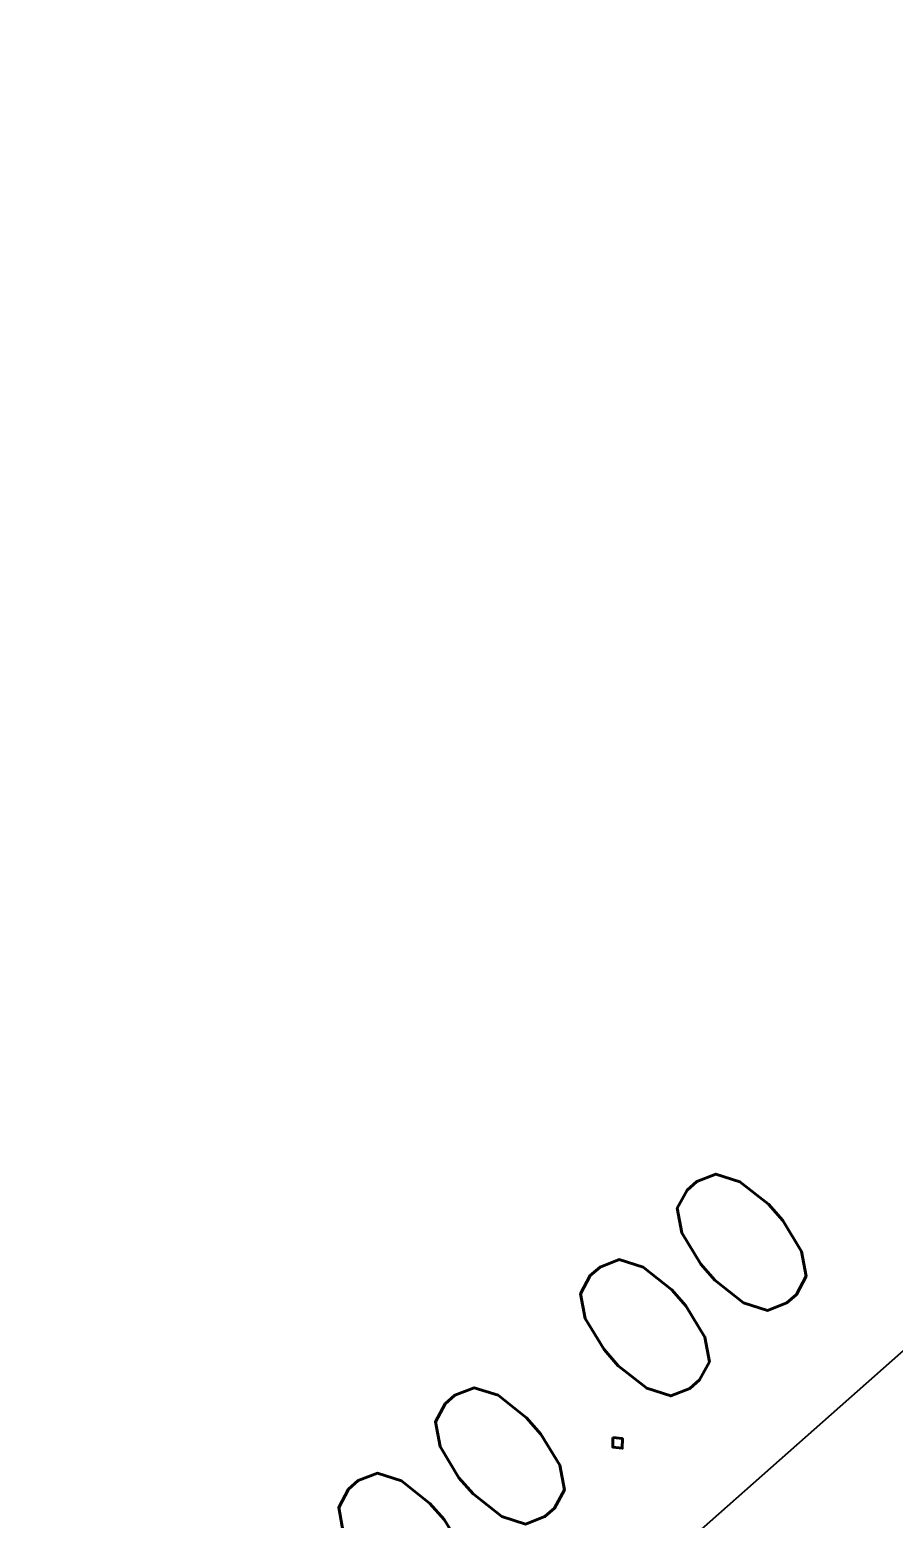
# Model space of a CAD drawing. Header units: millimetres. Extents: x 272118 to 273910, y 9581933 to 9583029.
# Drawn here: x 273287.04 to 273304.25, y 9582507.44 to 9582537.09 of the extents above; entities that cross this region are included whole.
import ezdxf

# ---------------------------------------------------------------- set-up
doc = ezdxf.new("R2010")
doc.units = ezdxf.units.MM
doc.header["$PDMODE"] = 35
doc.layers.add('ARQ-COTAS', color=30, linetype='Continuous')
doc.layers.add('TERRENO', color=6, linetype='Continuous')
doc.styles.add('Romans_Anot', font='romans.shx')
doc.dimstyles.new('Escala 1-100', dxfattribs={"dimscale": 10, "dimtxt": 0.2, "dimasz": 0.15, "dimexe": 0.1, "dimexo": 0.2, "dimgap": 0.15, "dimtad": 1, "dimzin": 4, "dimdsep": 46, "dimtxsty": 'Romans_Anot', "dimblk": 'OBLIQUE', "dimcen": 0.25, "dimclrd": 256, "dimclre": 256, "dimclrt": 2, "dimaunit": 1, "dimadec": 3, "dimazin": 0, "dimtfac": 1, "dimtix": 1, "dimtmove": 2, "dimatfit": 3, "dimfxl": 0, "dimlwd": -1, "dimlwe": -1, "dimarcsym": 0})
doc.dimstyles.new('Escala 1-1000', dxfattribs={"dimscale": 15, "dimtxt": 0.2, "dimasz": 0.15, "dimexe": 0.1, "dimexo": 0.2, "dimgap": 0.15, "dimtad": 1, "dimzin": 4, "dimdsep": 46, "dimtxsty": 'Romans_Anot', "dimblk": 'OBLIQUE', "dimcen": 0.25, "dimse1": 1, "dimse2": 1, "dimsd1": 1, "dimsd2": 1, "dimclrd": 256, "dimclre": 256, "dimclrt": 2, "dimaunit": 1, "dimadec": 3, "dimazin": 0, "dimtfac": 1, "dimtix": 1, "dimtmove": 2, "dimatfit": 3, "dimfxl": 0, "dimlwd": -1, "dimlwe": -1, "dimarcsym": 0})

# ---------------------------------------------------------------- blocks, each defined once
blk = doc.blocks.new('*D37')
at = {"layer": 'Defpoints', "color": 0, "transparency": 16777216}
for p in [(273336.851, 9582539.395), (273336.851, 9582539.395), (273261.895, 9582473.2)]:
    blk.add_point(p, dxfattribs=at)
at = {"layer": 'ARQ-COTAS', "color": 2, "transparency": 16777216, "insert": (273296.891, 9582509.108), "char_height": 3, "attachment_point": 5, "rotation": 41.4483, "style": 'Romans_Anot'}
blk.add_mtext('100.00', dxfattribs=at)
blk = doc.blocks.new('_Oblique')
at = {"color": 0, "linetype": 'ByBlock', "lineweight": -2}
blk.add_line((-0.5, -0.5), (0.5, 0.5), dxfattribs=at)
blk = doc.blocks.new('*D39')
at = {"layer": 'ARQ-COTAS', "transparency": 16777216}
for p, q in [((273271.59, 9582511.262), (273269.874, 9582507.933)), ((273270.332, 9582508.822), (273292.122, 9582497.595)), ((273293.38, 9582500.036), (273291.664, 9582496.706))]:
    blk.add_line(p, q, dxfattribs=at)
at = {"layer": 'Defpoints', "color": 0, "transparency": 16777216}
for p in [(273272.506, 9582513.04), (273294.296, 9582501.813), (273292.122, 9582497.595)]:
    blk.add_point(p, dxfattribs=at)
at = {"layer": 'ARQ-COTAS', "transparency": 16777216, "xscale": 1.5, "yscale": 1.5, "zscale": 1.5}
for p, rotation in [((273270.332, 9582508.822), 152.7420631240828), ((273292.122, 9582497.595), 332.7420631240828)]:
    blk.add_blockref('_Oblique', p, dxfattribs=dict(at, rotation=rotation))
at = {"layer": 'ARQ-COTAS', "color": 2, "transparency": 16777216, "insert": (273282.372, 9582505.431), "char_height": 2, "attachment_point": 5, "rotation": 332.7421, "style": 'Romans_Anot'}
blk.add_mtext('24.51', dxfattribs=at)

msp = doc.modelspace()

# ---------------------------------------------------------------- linework, layer by layer
at = {"layer": 'TERRENO'}
msp.add_line((273261.895, 9582473.2), (273336.851, 9582539.395), dxfattribs=at)

# ---------------------------------------------------------------- dimensions: what is measured, and where the dimension line sits
at = {"layer": 'ARQ-COTAS'}
for p1, p2, distance, dimstyle, picture, middle in [((273261.895, 9582473.2), (273336.851, 9582539.395), 0, 'Escala 1-1000', '*D37', (273296.891, 9582509.108)), ((273272.506, 9582513.04), (273294.296, 9582501.813), -4.745, 'Escala 1-100', '*D39', (273282.372, 9582505.431))]:
    dim = msp.add_aligned_dim(p1=p1, p2=p2, distance=distance, dimstyle=dimstyle, dxfattribs=at)
    dim.commit()
    dim.dimension.update_dxf_attribs({"geometry": picture, "text_midpoint": middle})

doc.saveas('drawing.dxf')
